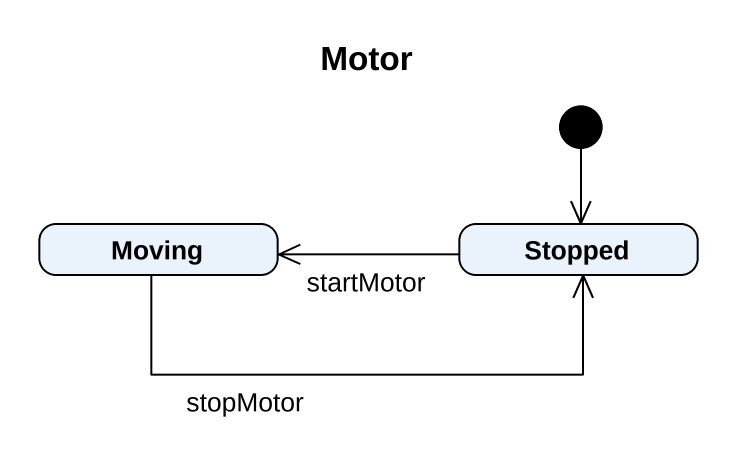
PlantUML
@startuml
title Motor
hide empty description
state Moving
state Stopped
[*] --> Stopped
Moving -right-> Stopped : stopMotor
Stopped -left-> Moving : startMotor
@enduml
